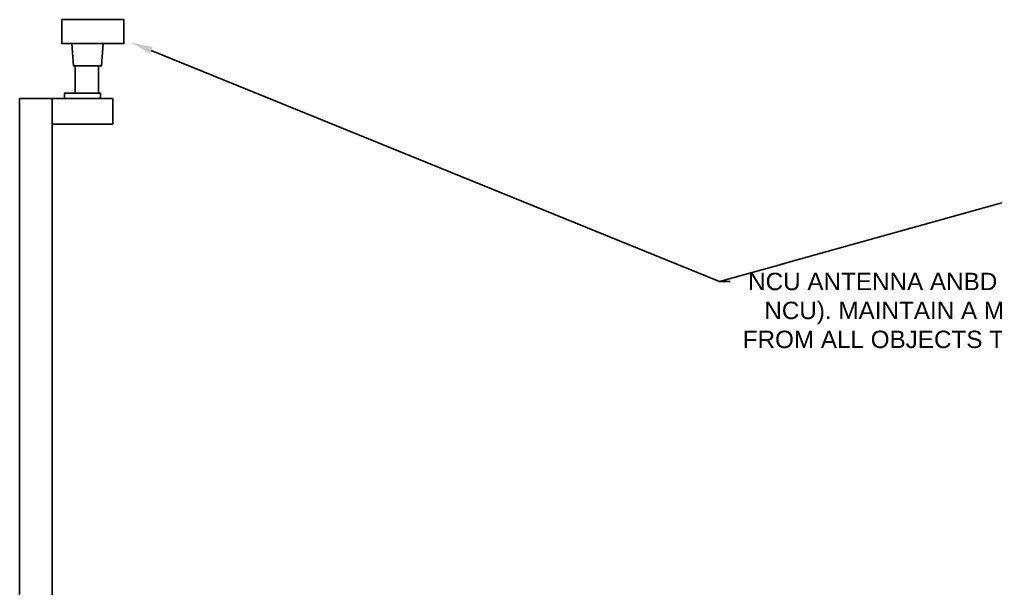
# Model space of a CAD drawing. Header units: feet. Extents: x -159 to 1687, y 0 to 1556.
# Drawn here: x 1222.5 to 1290, y 1091.4 to 1130.7 of the extents above; entities that cross this region are included whole.
import ezdxf
from ezdxf import colors
from ezdxf.entities.mleader import LeaderData, LeaderLine
from ezdxf.math import Vec2, Vec3

# ---------------------------------------------------------------- set-up
doc = ezdxf.new("R2010")
doc.units = ezdxf.units.FT
doc.header["$MEASUREMENT"] = 0
for name, color, linetype in [('E-EQPM-HRDW', 230, 'Continuous'), ('E-EQPM-MET', 5, 'Continuous'), ('G-ANNO-TEXT', 1, 'Continuous')]:
    doc.layers.add(name, color=color, linetype=linetype)
doc.styles.add('NEI-A', font='arial.ttf')

msp = doc.modelspace()

# ---------------------------------------------------------------- linework, layer by layer
for points in [[(1222.49018, 1081.94789), (1222.49018, 1125.27187)], [(1224.74018, 1125.27187), (1222.49018, 1125.27187)], [(1224.74018, 1125.27187), (1224.74018, 1081.9773)]]:
    msp.add_lwpolyline(points)
at = {"layer": 'E-EQPM-HRDW'}
msp.add_lwpolyline([(1228.94018, 1125.27187), (1228.94018, 1123.49102), (1224.74018, 1123.49102), (1224.74018, 1125.27187)], close=True, dxfattribs=at)
at = {"layer": 'E-EQPM-MET'}
for points in [[(1229.70322, 1130.723), (1225.40656, 1130.723), (1225.40656, 1129.06162), (1229.70322, 1129.06162)], [(1228.086, 1125.62768), (1225.59436, 1125.62768), (1225.59436, 1125.27187), (1228.086, 1125.27187)]]:
    msp.add_lwpolyline(points, close=True, dxfattribs=at)
for points in [[(1226.0998, 1129.06162), (1226.22715, 1127.51863), (1228.15524, 1127.51863), (1228.28259, 1129.06162)], [(1226.32707, 1127.51863), (1226.32707, 1125.62768)], [(1227.95299, 1125.62768), (1227.95299, 1127.51863)]]:
    msp.add_lwpolyline(points, dxfattribs=at)

# ---------------------------------------------------------------- leaders
at = {"layer": 'G-ANNO-TEXT'}
ml = msp.add_multileader_mtext('Standard', dxfattribs=at)
ml.set_content('NCU ANTENNA ANBD GPS UNIT (1 PER NCU). MAINTAIN A MINIMUM OF 6.6FT FROM ALL OBJECTS TO ANTENNA AND GPS UNIT.', color=256, style='NEI-A')
ml.set_leader_properties()
ml.build(insert=Vec2(0, 0))
ml.multileader.update_dxf_attribs({"dogleg_length": 0.0625, "arrow_head_size": 1.5})
ctx = ml.context
ctx.base_point, ctx.char_height, ctx.arrow_head_size, ctx.landing_gap_size, ctx.plane_origin = Vec3(1271.63622, 1112.61597), 1.2, 1.5, 1.08, Vec3(1253.49183, 1128.09737)
ctx.text_align_type = 2
notes = []
notes.append((ctx, [(0, (1, 1, 0), (1270.88622, 1112.61597), (1, 0), 0.75, [(0, [(1329.61429, 1129.01327)], 0, []), (1, [(1230.20917, 1129.14528)], 0, [])])]))
ctx.mtext.insert, ctx.mtext.width, ctx.mtext.defined_height, ctx.mtext.alignment, ctx.mtext.flow_direction = Vec3(1304.34514, 1113.2262), 33.172356, 8.49993, 3, 5
ctx.mtext.has_bg_fill, ctx.mtext.bg_color, ctx.mtext.bg_scale_factor, ctx.mtext.bg_transparency, ctx.mtext.use_window_bg_color = 1, -1027028792, 1.5, 0, 1
for ctx, leaders in notes:
    for number, flags, end, landing, length, lines in leaders:
        leader = LeaderData()
        leader.index, (leader.has_last_leader_line, leader.has_dogleg_vector, leader.attachment_direction) = number, flags
        leader.last_leader_point, leader.dogleg_vector, leader.dogleg_length = Vec3(end), Vec3(landing), length
        for number, points, colour, breaks in lines:
            line = LeaderLine()
            line.index, line.vertices, line.color, line.breaks = number, Vec3.list(points), colors.encode_raw_color(colour), breaks
            leader.lines.append(line)
        ctx.leaders.append(leader)

doc.saveas('drawing.dxf')
